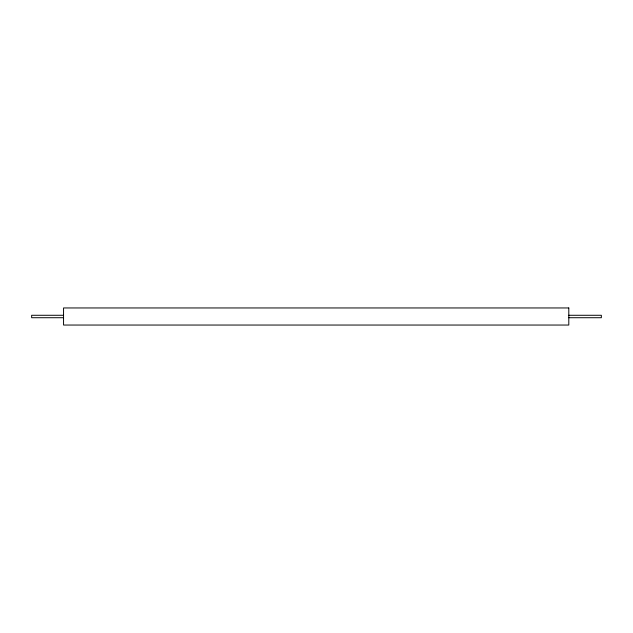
<?xml version="1.0" encoding="UTF-8"?>
<svg xmlns="http://www.w3.org/2000/svg" width="633" height="633" viewBox="0 0 633 633"><rect width="100%" height="100%" fill="white"/><g stroke="black" fill="none" stroke-linecap="round" stroke-linejoin="round"><path stroke-width="0.95" d="M63.553 315.281L31.65 315.281L31.65 317.719L63.553 317.719M568.798 315.281L601.35 315.281L601.35 317.719L568.798 317.719M568.798 307.954L63.553 307.954L63.553 325.046L568.798 325.046L568.798 307.954"/></g></svg>
